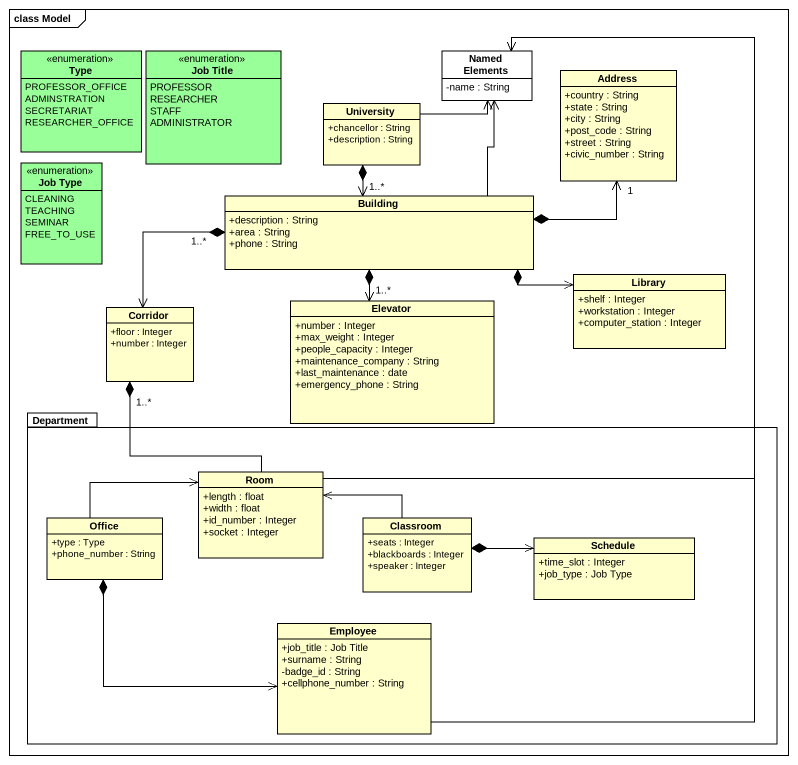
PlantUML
@startuml
mainframe class Model
hide circle
hide empty members
skinparam classAttributeIconSize 0
enum Type #99FF99 {
  PROFESSOR_OFFICE
  ADMINSTRATION
  SECRETARIAT
  RESEARCHER_OFFICE
}
enum "Job Title" as Job_Title #99FF99 {
  PROFESSOR
  RESEARCHER
  STAFF
  ADMINISTRATOR
}
class "Named Elements" as Named_Elements #FFFFFF {
  -name : String
}
class Address {
  +country : String
  +state : String
  +city : String
  +post_code : String
  +street : String
  +civic_number : String
}
class University {
  +chancellor : String
  +description : String
}
enum "Job Type" as Job_Type #99FF99 {
  CLEANING
  TEACHING
  SEMINAR
  FREE_TO_USE
}
class Building {
  +description : String
  +area : String
  +phone : String
}
class Library {
  +shelf : Integer
  +workstation : Integer
  +computer_station : Integer
}
class Corridor {
  +floor : Integer
  +number : Integer
}
class Elevator {
  +number : Integer
  +max_weight : Integer
  +people_capacity : Integer
  +maintenance_company : String
  +last_maintenance : date
  +emergency_phone : String
}
package Department {
  class Room {
    +length : float
    +width : float
    +id_number : Integer
    +socket : Integer
  }
  class Office {
    +type : Type
    +phone_number : String
  }
  class Classroom {
    +seats : Integer
    +blackboards : Integer
    +speaker : Integer
  }
  class Schedule {
    +time_slot : Integer
    +job_type : Job Type
  }
  class Employee {
    +job_title : Job Title
    +surname : String
    -badge_id : String
    +cellphone_number : String
  }
}
University -right-> Named_Elements
University *--> "1..*" Building
Building -up-> Named_Elements
Building *-right-> "1" Address
Building *-right-> Library
Building "1..*" *-left-> Corridor
Building "1..*" *--> Elevator
Corridor "1..*" *-- Room
Room -up-> Named_Elements
Office -right-> Room
Office *-right-> Employee
Classroom -left-> Room
Classroom *-right-> Schedule
Employee -up-> Named_Elements
@enduml
